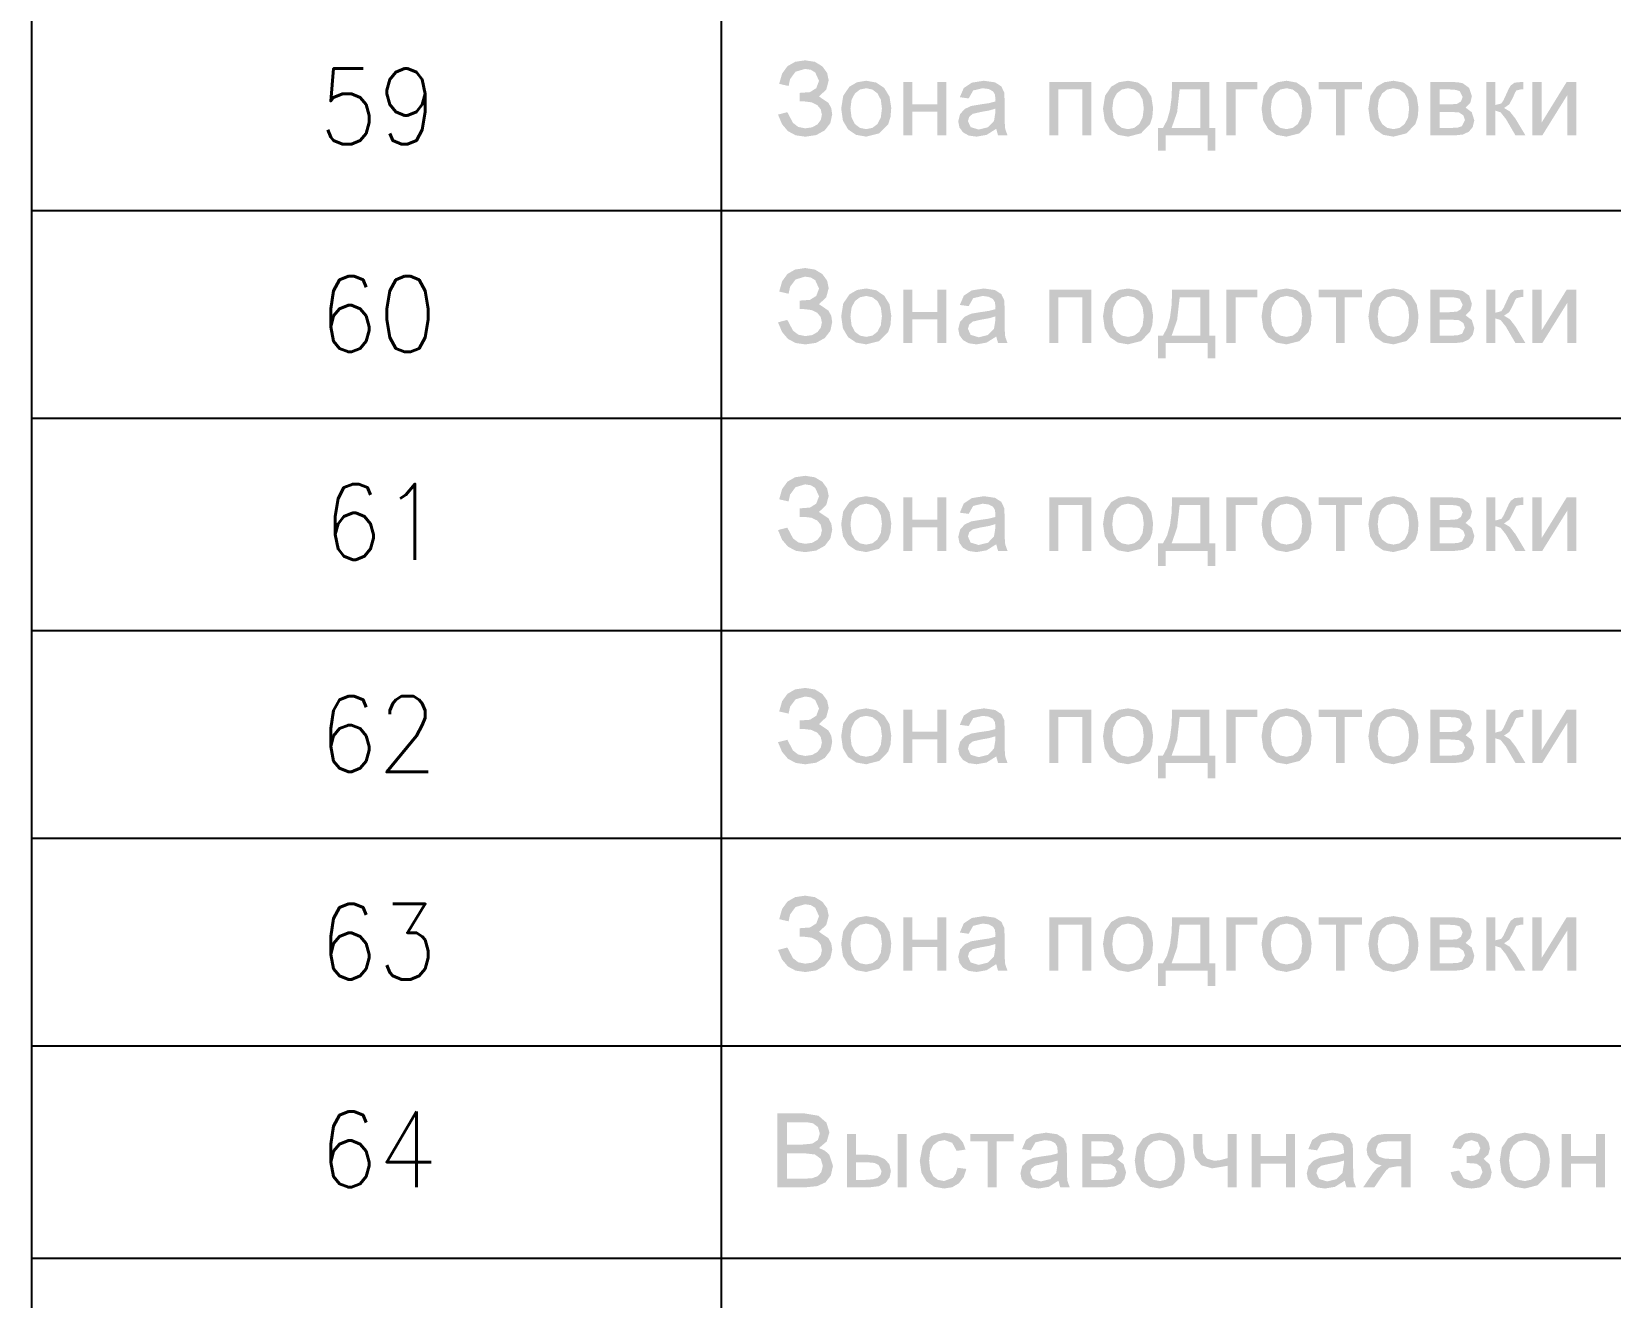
# Model space of a CAD drawing. Header units: millimetres. Extents: x 0 to 420, y 0 to 297.
# Drawn here: x 28.91 to 44.04, y 113.46 to 125.58 of the extents above; entities that cross this region are included whole.
import ezdxf

# ---------------------------------------------------------------- set-up
doc = ezdxf.new("R2010")
doc.units = ezdxf.units.MM
doc.layers.get('0').update_dxf_attribs({"linetype": 'CONTINUOUS'})
doc.styles.get("Standard").update_dxf_attribs({"font": 'STANDARD'})

msp = doc.modelspace()

# ---------------------------------------------------------------- hatches: boundary and pattern name
at = {"true_color": 0x0000fb}
for points in [[(36.063151, 124.786539), (36.152448, 124.80969), (36.207018, 124.706613), (36.258212, 124.667684), (36.323876, 124.654799), (36.390159, 124.664307), (36.440733, 124.692833), (36.472979, 124.735001), (36.483728, 124.785437), (36.47229, 124.837527), (36.438528, 124.878041), (36.384854, 124.904086), (36.315056, 124.912768), (36.270408, 124.912768), (36.270408, 124.994348), (36.369075, 125.001513), (36.429709, 125.039547), (36.456167, 125.109552), (36.419787, 125.190029), (36.377481, 125.215592), (36.322773, 125.224204), (36.231272, 125.197195), (36.178906, 125.126639), (36.164574, 125.060493), (36.074726, 125.080888), (36.102726, 125.179366), (36.153619, 125.249836), (36.227353, 125.292193), (36.323876, 125.306335), (36.416549, 125.291866), (36.488138, 125.248458), (36.533544, 125.185964), (36.548772, 125.113961), (36.525345, 125.025905), (36.455616, 124.960172), (36.546015, 124.898987), (36.573301, 124.848482), (36.582396, 124.789296), (36.564619, 124.705028), (36.511289, 124.636058), (36.42902, 124.590169), (36.324427, 124.574873), (36.232753, 124.588102), (36.158649, 124.627789), (36.102115, 124.693935)], [(37.262359, 125.099078), (37.349451, 125.099078), (37.349451, 124.886309), (37.58978, 124.886309), (37.58978, 125.099078), (37.676872, 125.099078), (37.676872, 124.587), (37.58978, 124.587), (37.58978, 124.8141), (37.349451, 124.8141), (37.349451, 124.587), (37.262359, 124.587)], [(38.661616, 125.099078), (39.065657, 125.099078), (39.065657, 124.587), (38.979116, 124.587), (38.979116, 125.027421), (38.748708, 125.027421), (38.748708, 124.587), (38.661616, 124.587)], [(40.358695, 125.099078), (40.653596, 125.099078), (40.653596, 125.027421), (40.445787, 125.027421), (40.445787, 124.587), (40.358695, 124.587)], [(41.241101, 125.099078), (41.657268, 125.099078), (41.657268, 125.027421), (41.492455, 125.027421), (41.492455, 124.587), (41.406465, 124.587), (41.406465, 125.027421), (41.241101, 125.027421)], [(42.847181, 125.099078), (42.934273, 125.099078), (42.934273, 124.878041), (42.992151, 124.893475), (43.012546, 124.92455), (43.041209, 124.986631), (43.063947, 125.036722), (43.08255, 125.066557), (43.11893, 125.092464), (43.186179, 125.099078), (43.203266, 125.099078), (43.203266, 125.027421), (43.179013, 125.027972), (43.135467, 125.017499), (43.122306, 124.996415), (43.104599, 124.95466), (43.068218, 124.885207), (43.017507, 124.849929), (43.073042, 124.816443), (43.12775, 124.74575), (43.222559, 124.587), (43.127199, 124.587), (43.034594, 124.74575), (42.984434, 124.808588), (42.934273, 124.824022), (42.934273, 124.587), (42.847181, 124.587)], [(43.289922, 125.099078), (43.377014, 125.099078), (43.377014, 124.708818), (43.617344, 125.099078), (43.71105, 125.099078), (43.71105, 124.587), (43.62451, 124.587), (43.62451, 124.975055), (43.383629, 124.587), (43.289922, 124.587)], [(36.063151, 122.796873), (36.152448, 122.820024), (36.207018, 122.716947), (36.258212, 122.678017), (36.323876, 122.665132), (36.390159, 122.674641), (36.440733, 122.703166), (36.472979, 122.745334), (36.483728, 122.79577), (36.47229, 122.84786), (36.438528, 122.888375), (36.384854, 122.914419), (36.315056, 122.923101), (36.270408, 122.923101), (36.270408, 123.004681), (36.369075, 123.011847), (36.429709, 123.049881), (36.456167, 123.119885), (36.419787, 123.200362), (36.377481, 123.225925), (36.322773, 123.234538), (36.231272, 123.207528), (36.178906, 123.136973), (36.164574, 123.070827), (36.074726, 123.091222), (36.102726, 123.1897), (36.153619, 123.260169), (36.227353, 123.302527), (36.323876, 123.316669), (36.416549, 123.302199), (36.488138, 123.258791), (36.533544, 123.196297), (36.548772, 123.124295), (36.525345, 123.036238), (36.455616, 122.970506), (36.546015, 122.909321), (36.573301, 122.858816), (36.582396, 122.799629), (36.564619, 122.715362), (36.511289, 122.646391), (36.42902, 122.600502), (36.324427, 122.585206), (36.232753, 122.598435), (36.158649, 122.638123), (36.102115, 122.704269)], [(37.262359, 123.109412), (37.349451, 123.109412), (37.349451, 122.896643), (37.58978, 122.896643), (37.58978, 123.109412), (37.676872, 123.109412), (37.676872, 122.597333), (37.58978, 122.597333), (37.58978, 122.824434), (37.349451, 122.824434), (37.349451, 122.597333), (37.262359, 122.597333)], [(38.661616, 123.109412), (39.065657, 123.109412), (39.065657, 122.597333), (38.979116, 122.597333), (38.979116, 123.037754), (38.748708, 123.037754), (38.748708, 122.597333), (38.661616, 122.597333)], [(40.358695, 123.109412), (40.653596, 123.109412), (40.653596, 123.037754), (40.445787, 123.037754), (40.445787, 122.597333), (40.358695, 122.597333)], [(41.241101, 123.109412), (41.657268, 123.109412), (41.657268, 123.037754), (41.492455, 123.037754), (41.492455, 122.597333), (41.406465, 122.597333), (41.406465, 123.037754), (41.241101, 123.037754)], [(42.847181, 123.109412), (42.934273, 123.109412), (42.934273, 122.888375), (42.992151, 122.903809), (43.012546, 122.934883), (43.041209, 122.996964), (43.063947, 123.047056), (43.08255, 123.07689), (43.11893, 123.102797), (43.186179, 123.109412), (43.203266, 123.109412), (43.203266, 123.037754), (43.179013, 123.038305), (43.135467, 123.027832), (43.122306, 123.006748), (43.104599, 122.964993), (43.068218, 122.89554), (43.017507, 122.860263), (43.073042, 122.826776), (43.12775, 122.756083), (43.222559, 122.597333), (43.127199, 122.597333), (43.034594, 122.756083), (42.984434, 122.818921), (42.934273, 122.834355), (42.934273, 122.597333), (42.847181, 122.597333)], [(43.289922, 123.109412), (43.377014, 123.109412), (43.377014, 122.719151), (43.617344, 123.109412), (43.71105, 123.109412), (43.71105, 122.597333), (43.62451, 122.597333), (43.62451, 122.985388), (43.383629, 122.597333), (43.289922, 122.597333)], [(36.063151, 120.807206), (36.152448, 120.830357), (36.207018, 120.72728), (36.258212, 120.68835), (36.323876, 120.675466), (36.390159, 120.684974), (36.440733, 120.7135), (36.472979, 120.755667), (36.483728, 120.806104), (36.47229, 120.858194), (36.438528, 120.898708), (36.384854, 120.924753), (36.315056, 120.933434), (36.270408, 120.933434), (36.270408, 121.015014), (36.369075, 121.02218), (36.429709, 121.060214), (36.456167, 121.130218), (36.419787, 121.210696), (36.377481, 121.236258), (36.322773, 121.244871), (36.231272, 121.217861), (36.178906, 121.147306), (36.164574, 121.08116), (36.074726, 121.101555), (36.102726, 121.200033), (36.153619, 121.270503), (36.227353, 121.31286), (36.323876, 121.327002), (36.416549, 121.312533), (36.488138, 121.269125), (36.533544, 121.20663), (36.548772, 121.134628), (36.525345, 121.046571), (36.455616, 120.980839), (36.546015, 120.919654), (36.573301, 120.869149), (36.582396, 120.809962), (36.564619, 120.725695), (36.511289, 120.656724), (36.42902, 120.610836), (36.324427, 120.595539), (36.232753, 120.608769), (36.158649, 120.648456), (36.102115, 120.714602)], [(37.262359, 121.119745), (37.349451, 121.119745), (37.349451, 120.906976), (37.58978, 120.906976), (37.58978, 121.119745), (37.676872, 121.119745), (37.676872, 120.607666), (37.58978, 120.607666), (37.58978, 120.834767), (37.349451, 120.834767), (37.349451, 120.607666), (37.262359, 120.607666)], [(38.661616, 121.119745), (39.065657, 121.119745), (39.065657, 120.607666), (38.979116, 120.607666), (38.979116, 121.048087), (38.748708, 121.048087), (38.748708, 120.607666), (38.661616, 120.607666)], [(40.358695, 121.119745), (40.653596, 121.119745), (40.653596, 121.048087), (40.445787, 121.048087), (40.445787, 120.607666), (40.358695, 120.607666)], [(41.241101, 121.119745), (41.657268, 121.119745), (41.657268, 121.048087), (41.492455, 121.048087), (41.492455, 120.607666), (41.406465, 120.607666), (41.406465, 121.048087), (41.241101, 121.048087)], [(42.847181, 121.119745), (42.934273, 121.119745), (42.934273, 120.898708), (42.992151, 120.914142), (43.012546, 120.945217), (43.041209, 121.007297), (43.063947, 121.057389), (43.08255, 121.087223), (43.11893, 121.113131), (43.186179, 121.119745), (43.203266, 121.119745), (43.203266, 121.048087), (43.179013, 121.048638), (43.135467, 121.038165), (43.122306, 121.017081), (43.104599, 120.975327), (43.068218, 120.905874), (43.017507, 120.870596), (43.073042, 120.83711), (43.12775, 120.766416), (43.222559, 120.607666), (43.127199, 120.607666), (43.034594, 120.766416), (42.984434, 120.829255), (42.934273, 120.844689), (42.934273, 120.607666), (42.847181, 120.607666)], [(43.289922, 121.119745), (43.377014, 121.119745), (43.377014, 120.729485), (43.617344, 121.119745), (43.71105, 121.119745), (43.71105, 120.607666), (43.62451, 120.607666), (43.62451, 120.995722), (43.383629, 120.607666), (43.289922, 120.607666)], [(36.063151, 118.775206), (36.152448, 118.798357), (36.207018, 118.69528), (36.258212, 118.65635), (36.323876, 118.643466), (36.390159, 118.652974), (36.440733, 118.6815), (36.472979, 118.723667), (36.483728, 118.774104), (36.47229, 118.826194), (36.438528, 118.866708), (36.384854, 118.892753), (36.315056, 118.901434), (36.270408, 118.901434), (36.270408, 118.983014), (36.369075, 118.99018), (36.429709, 119.028214), (36.456167, 119.098218), (36.419787, 119.178696), (36.377481, 119.204258), (36.322773, 119.212871), (36.231272, 119.185862), (36.178906, 119.115306), (36.164574, 119.04916), (36.074726, 119.069555), (36.102726, 119.168033), (36.153619, 119.238503), (36.227353, 119.28086), (36.323876, 119.295002), (36.416549, 119.280533), (36.488138, 119.237125), (36.533544, 119.17463), (36.548772, 119.102628), (36.525345, 119.014571), (36.455616, 118.948839), (36.546015, 118.887654), (36.573301, 118.837149), (36.582396, 118.777962), (36.564619, 118.693695), (36.511289, 118.624724), (36.42902, 118.578836), (36.324427, 118.563539), (36.232753, 118.576769), (36.158649, 118.616456), (36.102115, 118.682602)], [(37.262359, 119.087745), (37.349451, 119.087745), (37.349451, 118.874976), (37.58978, 118.874976), (37.58978, 119.087745), (37.676872, 119.087745), (37.676872, 118.575666), (37.58978, 118.575666), (37.58978, 118.802767), (37.349451, 118.802767), (37.349451, 118.575666), (37.262359, 118.575666)], [(38.661616, 119.087745), (39.065657, 119.087745), (39.065657, 118.575666), (38.979116, 118.575666), (38.979116, 119.016087), (38.748708, 119.016087), (38.748708, 118.575666), (38.661616, 118.575666)], [(40.358695, 119.087745), (40.653596, 119.087745), (40.653596, 119.016087), (40.445787, 119.016087), (40.445787, 118.575666), (40.358695, 118.575666)], [(41.241101, 119.087745), (41.657268, 119.087745), (41.657268, 119.016087), (41.492455, 119.016087), (41.492455, 118.575666), (41.406465, 118.575666), (41.406465, 119.016087), (41.241101, 119.016087)], [(42.847181, 119.087745), (42.934273, 119.087745), (42.934273, 118.866708), (42.992151, 118.882142), (43.012546, 118.913217), (43.041209, 118.975297), (43.063947, 119.025389), (43.08255, 119.055223), (43.11893, 119.081131), (43.186179, 119.087745), (43.203266, 119.087745), (43.203266, 119.016087), (43.179013, 119.016638), (43.135467, 119.006165), (43.122306, 118.985081), (43.104599, 118.943327), (43.068218, 118.873874), (43.017507, 118.838596), (43.073042, 118.80511), (43.12775, 118.734416), (43.222559, 118.575666), (43.127199, 118.575666), (43.034594, 118.734416), (42.984434, 118.797255), (42.934273, 118.812689), (42.934273, 118.575666), (42.847181, 118.575666)], [(43.289922, 119.087745), (43.377014, 119.087745), (43.377014, 118.697485), (43.617344, 119.087745), (43.71105, 119.087745), (43.71105, 118.575666), (43.62451, 118.575666), (43.62451, 118.963722), (43.383629, 118.575666), (43.289922, 118.575666)], [(36.063151, 116.785539), (36.152448, 116.808691), (36.207018, 116.705613), (36.258212, 116.666684), (36.323876, 116.653799), (36.390159, 116.663307), (36.440733, 116.691833), (36.472979, 116.734001), (36.483728, 116.784437), (36.47229, 116.836527), (36.438528, 116.877041), (36.384854, 116.903086), (36.315056, 116.911768), (36.270408, 116.911768), (36.270408, 116.993348), (36.369075, 117.000513), (36.429709, 117.038547), (36.456167, 117.108552), (36.419787, 117.189029), (36.377481, 117.214592), (36.322773, 117.223204), (36.231272, 117.196195), (36.178906, 117.125639), (36.164574, 117.059493), (36.074726, 117.079888), (36.102726, 117.178366), (36.153619, 117.248836), (36.227353, 117.291193), (36.323876, 117.305335), (36.416549, 117.290866), (36.488138, 117.247458), (36.533544, 117.184964), (36.548772, 117.112961), (36.525345, 117.024905), (36.455616, 116.959172), (36.546015, 116.897987), (36.573301, 116.847482), (36.582396, 116.788296), (36.564619, 116.704029), (36.511289, 116.635058), (36.42902, 116.589169), (36.324427, 116.573873), (36.232753, 116.587102), (36.158649, 116.626789), (36.102115, 116.692935)], [(37.262359, 117.098079), (37.349451, 117.098079), (37.349451, 116.885309), (37.58978, 116.885309), (37.58978, 117.098079), (37.676872, 117.098079), (37.676872, 116.586), (37.58978, 116.586), (37.58978, 116.8131), (37.349451, 116.8131), (37.349451, 116.586), (37.262359, 116.586)], [(38.661616, 117.098079), (39.065657, 117.098079), (39.065657, 116.586), (38.979116, 116.586), (38.979116, 117.026421), (38.748708, 117.026421), (38.748708, 116.586), (38.661616, 116.586)], [(40.358695, 117.098079), (40.653596, 117.098079), (40.653596, 117.026421), (40.445787, 117.026421), (40.445787, 116.586), (40.358695, 116.586)], [(41.241101, 117.098079), (41.657268, 117.098079), (41.657268, 117.026421), (41.492455, 117.026421), (41.492455, 116.586), (41.406465, 116.586), (41.406465, 117.026421), (41.241101, 117.026421)], [(42.847181, 117.098079), (42.934273, 117.098079), (42.934273, 116.877041), (42.992151, 116.892475), (43.012546, 116.92355), (43.041209, 116.985631), (43.063947, 117.035722), (43.08255, 117.065557), (43.11893, 117.091464), (43.186179, 117.098079), (43.203266, 117.098079), (43.203266, 117.026421), (43.179013, 117.026972), (43.135467, 117.016499), (43.122306, 116.995415), (43.104599, 116.95366), (43.068218, 116.884207), (43.017507, 116.848929), (43.073042, 116.815443), (43.12775, 116.74475), (43.222559, 116.586), (43.127199, 116.586), (43.034594, 116.74475), (42.984434, 116.807588), (42.934273, 116.823022), (42.934273, 116.586), (42.847181, 116.586)], [(43.289922, 117.098079), (43.377014, 117.098079), (43.377014, 116.707818), (43.617344, 117.098079), (43.71105, 117.098079), (43.71105, 116.586), (43.62451, 116.586), (43.62451, 116.974055), (43.383629, 116.586), (43.289922, 116.586)], [(37.782221, 114.699079), (37.867108, 114.688055), (37.842235, 114.609162), (37.79545, 114.5497), (37.731303, 114.512493), (37.654339, 114.500091), (37.559186, 114.517109), (37.485116, 114.568441), (37.437023, 114.652019), (37.421175, 114.765776), (37.448736, 114.910746), (37.483394, 114.964972), (37.532521, 115.003901), (37.654891, 115.035321), (37.730407, 115.024641), (37.791041, 114.992877), (37.834518, 114.941959), (37.859391, 114.873263), (37.774504, 114.860585), (37.732061, 114.937756), (37.658198, 114.964214), (37.598529, 114.952294), (37.551262, 114.916809), (37.520532, 114.856107), (37.510472, 114.768533), (37.520118, 114.678822), (37.549608, 114.618051), (37.595221, 114.583324), (37.653237, 114.571749), (37.738675, 114.602617), (37.766443, 114.642373)], [(37.905563, 115.023745), (38.32173, 115.023745), (38.32173, 114.952087), (38.156917, 114.952087), (38.156917, 114.511666), (38.070928, 114.511666), (38.070928, 114.952087), (37.905563, 114.952087)], [(40.041543, 115.023745), (40.128635, 115.023745), (40.128635, 114.926731), (40.1358, 114.835781), (40.171629, 114.786723), (40.243287, 114.765776), (40.299511, 114.772115), (40.370618, 114.791684), (40.370618, 115.023745), (40.45771, 115.023745), (40.45771, 114.511666), (40.370618, 114.511666), (40.370618, 114.718372), (40.221239, 114.693016), (40.118161, 114.722782), (40.057528, 114.794991), (40.041543, 114.8898)], [(40.600048, 115.023745), (40.68714, 115.023745), (40.68714, 114.810976), (40.92747, 114.810976), (40.92747, 115.023745), (41.014562, 115.023745), (41.014562, 114.511666), (40.92747, 114.511666), (40.92747, 114.738767), (40.68714, 114.738767), (40.68714, 114.511666), (40.600048, 114.511666)], [(42.659489, 114.743177), (42.659489, 114.810976), (42.734454, 114.815386), (42.771937, 114.838537), (42.790127, 114.887044), (42.766425, 114.943268), (42.706342, 114.964214), (42.643848, 114.942441), (42.603265, 114.877673), (42.521134, 114.891454), (42.547058, 114.954395), (42.586728, 114.999354), (42.640041, 115.026329), (42.706893, 115.035321), (42.779998, 115.024159), (42.835327, 114.990672), (42.870329, 114.941545), (42.88218, 114.883737), (42.866952, 114.827237), (42.821546, 114.783967), (42.879424, 114.73105), (42.898716, 114.654982), (42.886038, 114.592419), (42.848556, 114.543085), (42.788198, 114.510839), (42.707996, 114.500091), (42.629637, 114.509814), (42.569779, 114.53902), (42.528317, 114.58776), (42.505149, 114.656085), (42.586728, 114.673172), (42.631377, 114.597105), (42.709649, 114.570095), (42.78241, 114.5949), (42.811624, 114.658289), (42.793434, 114.710104), (42.754298, 114.738216), (42.679333, 114.743728)], [(43.570189, 115.023745), (43.657281, 115.023745), (43.657281, 114.810976), (43.897611, 114.810976), (43.897611, 115.023745), (43.984703, 115.023745), (43.984703, 114.511666), (43.897611, 114.511666), (43.897611, 114.738767), (43.657281, 114.738767), (43.657281, 114.511666), (43.570189, 114.511666)]]:
    msp.add_hatch(color=0, dxfattribs=at).paths.add_polyline_path(points, flags=0)
h = msp.add_hatch(color=0, dxfattribs=at)
h.paths.add_polyline_path([(36.668519, 124.843315), (36.688087, 124.966994), (36.747342, 125.053879), (36.820585, 125.096322), (36.908297, 125.110654), (37.004278, 125.093291), (37.080828, 125.041201), (37.131195, 124.958863), (37.148076, 124.85048), (37.140634, 124.761735), (37.11831, 124.694486), (37.032321, 124.606843), (36.908297, 124.575424), (36.811146, 124.592512), (36.734664, 124.644326), (36.685055, 124.728317)], flags=0)
h.paths.add_polyline_path([(36.757264, 124.843315), (36.768013, 124.756843), (36.800259, 124.695589), (36.848697, 124.65914), (36.908297, 124.647082), (36.967415, 124.659209), (37.015784, 124.69614), (37.04803, 124.758083), (37.058779, 124.846071), (37.04803, 124.929166), (37.015784, 124.989938), (36.967415, 125.026663), (36.908297, 125.038996), (36.848697, 125.026663), (36.800259, 124.989938), (36.768013, 124.928822)], flags=0)
h = msp.add_hatch(color=0, dxfattribs=at)
h.paths.add_polyline_path([(38.153675, 124.650389), (38.06052, 124.59196), (37.964608, 124.575424), (37.889919, 124.585759), (37.835073, 124.616765), (37.801104, 124.663618), (37.789873, 124.722047), (37.806961, 124.790398), (37.851609, 124.840559), (37.914448, 124.869222), (37.991618, 124.882451), (38.082431, 124.89568), (38.145958, 124.912217), (38.146509, 124.934816), (38.140377, 124.979947), (38.122256, 125.009782), (38.080501, 125.031624), (38.023037, 125.038996), (37.932638, 125.017499), (37.889643, 124.941431), (37.804756, 124.953006), (37.84279, 125.041201), (37.919409, 125.092464), (38.035715, 125.110654), (38.1421, 125.09522), (38.202733, 125.056084), (38.229743, 124.997655), (38.234153, 124.917177), (38.234153, 124.801422), (38.235462, 124.702686), (38.239665, 124.648184), (38.261713, 124.587), (38.170763, 124.587)], flags=0)
h.paths.add_polyline_path([(38.145958, 124.843866), (38.086909, 124.825951), (38.004296, 124.811344), (37.928779, 124.793705), (37.894604, 124.765593), (37.882477, 124.724252), (37.908384, 124.666375), (37.985554, 124.643223), (38.074851, 124.665272), (38.132178, 124.725355), (38.145958, 124.812447)], flags=0)
h = msp.add_hatch(color=0, dxfattribs=at)
h.paths.add_polyline_path([(39.176279, 124.843315), (39.195847, 124.966994), (39.255103, 125.053879), (39.328345, 125.096322), (39.416058, 125.110654), (39.512038, 125.093291), (39.588588, 125.041201), (39.638955, 124.958863), (39.655836, 124.85048), (39.648395, 124.761735), (39.626071, 124.694486), (39.540081, 124.606843), (39.416058, 124.575424), (39.318906, 124.592512), (39.242425, 124.644326), (39.192815, 124.728317)], flags=0)
h.paths.add_polyline_path([(39.265025, 124.843315), (39.275773, 124.756843), (39.308019, 124.695589), (39.356457, 124.65914), (39.416058, 124.647082), (39.475175, 124.659209), (39.523544, 124.69614), (39.555791, 124.758083), (39.566539, 124.846071), (39.555791, 124.929166), (39.523544, 124.989938), (39.475175, 125.026663), (39.416058, 125.038996), (39.356457, 125.026663), (39.308019, 124.989938), (39.275773, 124.928822)], flags=0)
h = msp.add_hatch(color=0, dxfattribs=at)
h.paths.add_polyline_path([(39.837918, 125.099078), (40.195106, 125.099078), (40.195106, 124.658657), (40.250779, 124.658657), (40.250779, 124.44203), (40.179121, 124.44203), (40.179121, 124.587), (39.776182, 124.587), (39.776182, 124.44203), (39.704524, 124.44203), (39.704524, 124.658657), (39.750275, 124.658657), (39.789859, 124.732667), (39.817661, 124.830706), (39.833681, 124.952826)], flags=0)
h.paths.add_polyline_path([(39.910679, 125.027421), (39.886356, 124.810379), (39.833509, 124.658657), (40.108565, 124.658657), (40.108565, 125.027421)], flags=0)
h = msp.add_hatch(color=0, dxfattribs=at)
h.paths.add_polyline_path([(40.694665, 124.843315), (40.714233, 124.966994), (40.773489, 125.053879), (40.846732, 125.096322), (40.934444, 125.110654), (41.030424, 125.093291), (41.106974, 125.041201), (41.157341, 124.958863), (41.174222, 124.85048), (41.166781, 124.761735), (41.144457, 124.694486), (41.058467, 124.606843), (40.934444, 124.575424), (40.837292, 124.592512), (40.760811, 124.644326), (40.711202, 124.728317)], flags=0)
h.paths.add_polyline_path([(40.783411, 124.843315), (40.794159, 124.756843), (40.826406, 124.695589), (40.874844, 124.65914), (40.934444, 124.647082), (40.993562, 124.659209), (41.041931, 124.69614), (41.074177, 124.758083), (41.084926, 124.846071), (41.074177, 124.929166), (41.041931, 124.989938), (40.993562, 125.026663), (40.934444, 125.038996), (40.874844, 125.026663), (40.826406, 124.989938), (40.794159, 124.928822)], flags=0)
h = msp.add_hatch(color=0, dxfattribs=at)
h.paths.add_polyline_path([(41.718364, 124.843315), (41.737932, 124.966994), (41.797188, 125.053879), (41.870431, 125.096322), (41.958143, 125.110654), (42.054123, 125.093291), (42.130673, 125.041201), (42.181041, 124.958863), (42.197922, 124.85048), (42.19048, 124.761735), (42.168156, 124.694486), (42.082166, 124.606843), (41.958143, 124.575424), (41.860991, 124.592512), (41.78451, 124.644326), (41.734901, 124.728317)], flags=0)
h.paths.add_polyline_path([(41.80711, 124.843315), (41.817859, 124.756843), (41.850105, 124.695589), (41.898543, 124.65914), (41.958143, 124.647082), (42.017261, 124.659209), (42.06563, 124.69614), (42.097876, 124.758083), (42.108625, 124.846071), (42.097876, 124.929166), (42.06563, 124.989938), (42.017261, 125.026663), (41.958143, 125.038996), (41.898543, 125.026663), (41.850105, 124.989938), (41.817859, 124.928822)], flags=0)
h = msp.add_hatch(color=0, dxfattribs=at)
h.paths.add_polyline_path([(42.312204, 125.099078), (42.512296, 125.099078), (42.576443, 125.095909), (42.621987, 125.086952), (42.683723, 125.041752), (42.709631, 124.96348), (42.694197, 124.898987), (42.648997, 124.853788), (42.708528, 124.808588), (42.732782, 124.730315), (42.717141, 124.666788), (42.680416, 124.622277), (42.622539, 124.59575), (42.543164, 124.587), (42.312204, 124.587)], flags=0)
h.paths.add_polyline_path([(42.399296, 124.883553), (42.491901, 124.883553), (42.567417, 124.889065), (42.6049, 124.912768), (42.621436, 124.955211), (42.592773, 125.011435), (42.553843, 125.023355), (42.494657, 125.027421), (42.399296, 125.027421)], flags=0)
h.paths.add_polyline_path([(42.399296, 124.658657), (42.513398, 124.658657), (42.575479, 124.662861), (42.614822, 124.675745), (42.643485, 124.734725), (42.6275, 124.779925), (42.586158, 124.806934), (42.504027, 124.812447), (42.399296, 124.812447)], flags=0)
h = msp.add_hatch(color=0, dxfattribs=at)
h.paths.add_polyline_path([(36.668519, 122.853648), (36.688087, 122.977327), (36.747342, 123.064212), (36.820585, 123.106656), (36.908297, 123.120987), (37.004278, 123.103624), (37.080828, 123.051534), (37.131195, 122.969196), (37.148076, 122.860814), (37.140634, 122.772068), (37.11831, 122.70482), (37.032321, 122.617177), (36.908297, 122.585757), (36.811146, 122.602845), (36.734664, 122.654659), (36.685055, 122.738651)], flags=0)
h.paths.add_polyline_path([(36.757264, 122.853648), (36.768013, 122.767176), (36.800259, 122.705922), (36.848697, 122.669473), (36.908297, 122.657415), (36.967415, 122.669542), (37.015784, 122.706473), (37.04803, 122.768416), (37.058779, 122.856404), (37.04803, 122.9395), (37.015784, 123.000271), (36.967415, 123.036996), (36.908297, 123.049329), (36.848697, 123.036996), (36.800259, 123.000271), (36.768013, 122.939155)], flags=0)
h = msp.add_hatch(color=0, dxfattribs=at)
h.paths.add_polyline_path([(38.153675, 122.660723), (38.06052, 122.602294), (37.964608, 122.585757), (37.889919, 122.596093), (37.835073, 122.627098), (37.801104, 122.673952), (37.789873, 122.732381), (37.806961, 122.800731), (37.851609, 122.850892), (37.914448, 122.879555), (37.991618, 122.892784), (38.082431, 122.906013), (38.145958, 122.92255), (38.146509, 122.94515), (38.140377, 122.99028), (38.122256, 123.020115), (38.080501, 123.041957), (38.023037, 123.049329), (37.932638, 123.027832), (37.889643, 122.951764), (37.804756, 122.96334), (37.84279, 123.051534), (37.919409, 123.102797), (38.035715, 123.120987), (38.1421, 123.105553), (38.202733, 123.066417), (38.229743, 123.007988), (38.234153, 122.927511), (38.234153, 122.811756), (38.235462, 122.713019), (38.239665, 122.658518), (38.261713, 122.597333), (38.170763, 122.597333)], flags=0)
h.paths.add_polyline_path([(38.145958, 122.854199), (38.086909, 122.836285), (38.004296, 122.821677), (37.928779, 122.804039), (37.894604, 122.775927), (37.882477, 122.734585), (37.908384, 122.676708), (37.985554, 122.653557), (38.074851, 122.675605), (38.132178, 122.735688), (38.145958, 122.82278)], flags=0)
h = msp.add_hatch(color=0, dxfattribs=at)
h.paths.add_polyline_path([(39.176279, 122.853648), (39.195847, 122.977327), (39.255103, 123.064212), (39.328345, 123.106656), (39.416058, 123.120987), (39.512038, 123.103624), (39.588588, 123.051534), (39.638955, 122.969196), (39.655836, 122.860814), (39.648395, 122.772068), (39.626071, 122.70482), (39.540081, 122.617177), (39.416058, 122.585757), (39.318906, 122.602845), (39.242425, 122.654659), (39.192815, 122.738651)], flags=0)
h.paths.add_polyline_path([(39.265025, 122.853648), (39.275773, 122.767176), (39.308019, 122.705922), (39.356457, 122.669473), (39.416058, 122.657415), (39.475175, 122.669542), (39.523544, 122.706473), (39.555791, 122.768416), (39.566539, 122.856404), (39.555791, 122.9395), (39.523544, 123.000271), (39.475175, 123.036996), (39.416058, 123.049329), (39.356457, 123.036996), (39.308019, 123.000271), (39.275773, 122.939155)], flags=0)
h = msp.add_hatch(color=0, dxfattribs=at)
h.paths.add_polyline_path([(39.837918, 123.109412), (40.195106, 123.109412), (40.195106, 122.668991), (40.250779, 122.668991), (40.250779, 122.452363), (40.179121, 122.452363), (40.179121, 122.597333), (39.776182, 122.597333), (39.776182, 122.452363), (39.704524, 122.452363), (39.704524, 122.668991), (39.750275, 122.668991), (39.789859, 122.743), (39.817661, 122.841039), (39.833681, 122.963159)], flags=0)
h.paths.add_polyline_path([(39.910679, 123.037754), (39.886356, 122.820713), (39.833509, 122.668991), (40.108565, 122.668991), (40.108565, 123.037754)], flags=0)
h = msp.add_hatch(color=0, dxfattribs=at)
h.paths.add_polyline_path([(40.694665, 122.853648), (40.714233, 122.977327), (40.773489, 123.064212), (40.846732, 123.106656), (40.934444, 123.120987), (41.030424, 123.103624), (41.106974, 123.051534), (41.157341, 122.969196), (41.174222, 122.860814), (41.166781, 122.772068), (41.144457, 122.70482), (41.058467, 122.617177), (40.934444, 122.585757), (40.837292, 122.602845), (40.760811, 122.654659), (40.711202, 122.738651)], flags=0)
h.paths.add_polyline_path([(40.783411, 122.853648), (40.794159, 122.767176), (40.826406, 122.705922), (40.874844, 122.669473), (40.934444, 122.657415), (40.993562, 122.669542), (41.041931, 122.706473), (41.074177, 122.768416), (41.084926, 122.856404), (41.074177, 122.9395), (41.041931, 123.000271), (40.993562, 123.036996), (40.934444, 123.049329), (40.874844, 123.036996), (40.826406, 123.000271), (40.794159, 122.939155)], flags=0)
h = msp.add_hatch(color=0, dxfattribs=at)
h.paths.add_polyline_path([(41.718364, 122.853648), (41.737932, 122.977327), (41.797188, 123.064212), (41.870431, 123.106656), (41.958143, 123.120987), (42.054123, 123.103624), (42.130673, 123.051534), (42.181041, 122.969196), (42.197922, 122.860814), (42.19048, 122.772068), (42.168156, 122.70482), (42.082166, 122.617177), (41.958143, 122.585757), (41.860991, 122.602845), (41.78451, 122.654659), (41.734901, 122.738651)], flags=0)
h.paths.add_polyline_path([(41.80711, 122.853648), (41.817859, 122.767176), (41.850105, 122.705922), (41.898543, 122.669473), (41.958143, 122.657415), (42.017261, 122.669542), (42.06563, 122.706473), (42.097876, 122.768416), (42.108625, 122.856404), (42.097876, 122.9395), (42.06563, 123.000271), (42.017261, 123.036996), (41.958143, 123.049329), (41.898543, 123.036996), (41.850105, 123.000271), (41.817859, 122.939155)], flags=0)
h = msp.add_hatch(color=0, dxfattribs=at)
h.paths.add_polyline_path([(42.312204, 123.109412), (42.512296, 123.109412), (42.576443, 123.106242), (42.621987, 123.097285), (42.683723, 123.052085), (42.709631, 122.973813), (42.694197, 122.909321), (42.648997, 122.864121), (42.708528, 122.818921), (42.732782, 122.740649), (42.717141, 122.677121), (42.680416, 122.632611), (42.622539, 122.606083), (42.543164, 122.597333), (42.312204, 122.597333)], flags=0)
h.paths.add_polyline_path([(42.399296, 122.893887), (42.491901, 122.893887), (42.567417, 122.899399), (42.6049, 122.923101), (42.621436, 122.965545), (42.592773, 123.021769), (42.553843, 123.033689), (42.494657, 123.037754), (42.399296, 123.037754)], flags=0)
h.paths.add_polyline_path([(42.399296, 122.668991), (42.513398, 122.668991), (42.575479, 122.673194), (42.614822, 122.686079), (42.643485, 122.745059), (42.6275, 122.790258), (42.586158, 122.817268), (42.504027, 122.82278), (42.399296, 122.82278)], flags=0)
h = msp.add_hatch(color=0, dxfattribs=at)
h.paths.add_polyline_path([(36.668519, 120.863981), (36.688087, 120.98766), (36.747342, 121.074546), (36.820585, 121.116989), (36.908297, 121.131321), (37.004278, 121.113957), (37.080828, 121.061868), (37.131195, 120.97953), (37.148076, 120.871147), (37.140634, 120.782401), (37.11831, 120.715153), (37.032321, 120.62751), (36.908297, 120.596091), (36.811146, 120.613178), (36.734664, 120.664993), (36.685055, 120.748984)], flags=0)
h.paths.add_polyline_path([(36.757264, 120.863981), (36.768013, 120.777509), (36.800259, 120.716256), (36.848697, 120.679806), (36.908297, 120.667749), (36.967415, 120.679875), (37.015784, 120.716807), (37.04803, 120.77875), (37.058779, 120.866737), (37.04803, 120.949833), (37.015784, 121.010605), (36.967415, 121.047329), (36.908297, 121.059663), (36.848697, 121.047329), (36.800259, 121.010605), (36.768013, 120.949489)], flags=0)
h = msp.add_hatch(color=0, dxfattribs=at)
h.paths.add_polyline_path([(38.153675, 120.671056), (38.06052, 120.612627), (37.964608, 120.596091), (37.889919, 120.606426), (37.835073, 120.637432), (37.801104, 120.684285), (37.789873, 120.742714), (37.806961, 120.811065), (37.851609, 120.861225), (37.914448, 120.889888), (37.991618, 120.903118), (38.082431, 120.916347), (38.145958, 120.932883), (38.146509, 120.955483), (38.140377, 121.000614), (38.122256, 121.030448), (38.080501, 121.05229), (38.023037, 121.059663), (37.932638, 121.038165), (37.889643, 120.962098), (37.804756, 120.973673), (37.84279, 121.061868), (37.919409, 121.113131), (38.035715, 121.131321), (38.1421, 121.115887), (38.202733, 121.07675), (38.229743, 121.018322), (38.234153, 120.937844), (38.234153, 120.822089), (38.235462, 120.723352), (38.239665, 120.668851), (38.261713, 120.607666), (38.170763, 120.607666)], flags=0)
h.paths.add_polyline_path([(38.145958, 120.864533), (38.086909, 120.846618), (38.004296, 120.832011), (37.928779, 120.814372), (37.894604, 120.78626), (37.882477, 120.744919), (37.908384, 120.687041), (37.985554, 120.66389), (38.074851, 120.685939), (38.132178, 120.746021), (38.145958, 120.833113)], flags=0)
h = msp.add_hatch(color=0, dxfattribs=at)
h.paths.add_polyline_path([(39.176279, 120.863981), (39.195847, 120.98766), (39.255103, 121.074546), (39.328345, 121.116989), (39.416058, 121.131321), (39.512038, 121.113957), (39.588588, 121.061868), (39.638955, 120.97953), (39.655836, 120.871147), (39.648395, 120.782401), (39.626071, 120.715153), (39.540081, 120.62751), (39.416058, 120.596091), (39.318906, 120.613178), (39.242425, 120.664993), (39.192815, 120.748984)], flags=0)
h.paths.add_polyline_path([(39.265025, 120.863981), (39.275773, 120.777509), (39.308019, 120.716256), (39.356457, 120.679806), (39.416058, 120.667749), (39.475175, 120.679875), (39.523544, 120.716807), (39.555791, 120.77875), (39.566539, 120.866737), (39.555791, 120.949833), (39.523544, 121.010605), (39.475175, 121.047329), (39.416058, 121.059663), (39.356457, 121.047329), (39.308019, 121.010605), (39.275773, 120.949489)], flags=0)
h = msp.add_hatch(color=0, dxfattribs=at)
h.paths.add_polyline_path([(39.837918, 121.119745), (40.195106, 121.119745), (40.195106, 120.679324), (40.250779, 120.679324), (40.250779, 120.462697), (40.179121, 120.462697), (40.179121, 120.607666), (39.776182, 120.607666), (39.776182, 120.462697), (39.704524, 120.462697), (39.704524, 120.679324), (39.750275, 120.679324), (39.789859, 120.753333), (39.817661, 120.851372), (39.833681, 120.973492)], flags=0)
h.paths.add_polyline_path([(39.910679, 121.048087), (39.886356, 120.831046), (39.833509, 120.679324), (40.108565, 120.679324), (40.108565, 121.048087)], flags=0)
h = msp.add_hatch(color=0, dxfattribs=at)
h.paths.add_polyline_path([(40.694665, 120.863981), (40.714233, 120.98766), (40.773489, 121.074546), (40.846732, 121.116989), (40.934444, 121.131321), (41.030424, 121.113957), (41.106974, 121.061868), (41.157341, 120.97953), (41.174222, 120.871147), (41.166781, 120.782401), (41.144457, 120.715153), (41.058467, 120.62751), (40.934444, 120.596091), (40.837292, 120.613178), (40.760811, 120.664993), (40.711202, 120.748984)], flags=0)
h.paths.add_polyline_path([(40.783411, 120.863981), (40.794159, 120.777509), (40.826406, 120.716256), (40.874844, 120.679806), (40.934444, 120.667749), (40.993562, 120.679875), (41.041931, 120.716807), (41.074177, 120.77875), (41.084926, 120.866737), (41.074177, 120.949833), (41.041931, 121.010605), (40.993562, 121.047329), (40.934444, 121.059663), (40.874844, 121.047329), (40.826406, 121.010605), (40.794159, 120.949489)], flags=0)
h = msp.add_hatch(color=0, dxfattribs=at)
h.paths.add_polyline_path([(41.718364, 120.863981), (41.737932, 120.98766), (41.797188, 121.074546), (41.870431, 121.116989), (41.958143, 121.131321), (42.054123, 121.113957), (42.130673, 121.061868), (42.181041, 120.97953), (42.197922, 120.871147), (42.19048, 120.782401), (42.168156, 120.715153), (42.082166, 120.62751), (41.958143, 120.596091), (41.860991, 120.613178), (41.78451, 120.664993), (41.734901, 120.748984)], flags=0)
h.paths.add_polyline_path([(41.80711, 120.863981), (41.817859, 120.777509), (41.850105, 120.716256), (41.898543, 120.679806), (41.958143, 120.667749), (42.017261, 120.679875), (42.06563, 120.716807), (42.097876, 120.77875), (42.108625, 120.866737), (42.097876, 120.949833), (42.06563, 121.010605), (42.017261, 121.047329), (41.958143, 121.059663), (41.898543, 121.047329), (41.850105, 121.010605), (41.817859, 120.949489)], flags=0)
h = msp.add_hatch(color=0, dxfattribs=at)
h.paths.add_polyline_path([(42.312204, 121.119745), (42.512296, 121.119745), (42.576443, 121.116576), (42.621987, 121.107618), (42.683723, 121.062419), (42.709631, 120.984146), (42.694197, 120.919654), (42.648997, 120.874454), (42.708528, 120.829255), (42.732782, 120.750982), (42.717141, 120.687455), (42.680416, 120.642944), (42.622539, 120.616417), (42.543164, 120.607666), (42.312204, 120.607666)], flags=0)
h.paths.add_polyline_path([(42.399296, 120.90422), (42.491901, 120.90422), (42.567417, 120.909732), (42.6049, 120.933434), (42.621436, 120.975878), (42.592773, 121.032102), (42.553843, 121.044022), (42.494657, 121.048087), (42.399296, 121.048087)], flags=0)
h.paths.add_polyline_path([(42.399296, 120.679324), (42.513398, 120.679324), (42.575479, 120.683527), (42.614822, 120.696412), (42.643485, 120.755392), (42.6275, 120.800592), (42.586158, 120.827601), (42.504027, 120.833113), (42.399296, 120.833113)], flags=0)
h = msp.add_hatch(color=0, dxfattribs=at)
h.paths.add_polyline_path([(36.668519, 118.831981), (36.688087, 118.95566), (36.747342, 119.042546), (36.820585, 119.084989), (36.908297, 119.099321), (37.004278, 119.081957), (37.080828, 119.029868), (37.131195, 118.94753), (37.148076, 118.839147), (37.140634, 118.750401), (37.11831, 118.683153), (37.032321, 118.59551), (36.908297, 118.564091), (36.811146, 118.581178), (36.734664, 118.632993), (36.685055, 118.716984)], flags=0)
h.paths.add_polyline_path([(36.757264, 118.831981), (36.768013, 118.745509), (36.800259, 118.684256), (36.848697, 118.647806), (36.908297, 118.635749), (36.967415, 118.647875), (37.015784, 118.684807), (37.04803, 118.74675), (37.058779, 118.834737), (37.04803, 118.917833), (37.015784, 118.978605), (36.967415, 119.015329), (36.908297, 119.027663), (36.848697, 119.015329), (36.800259, 118.978605), (36.768013, 118.917489)], flags=0)
h = msp.add_hatch(color=0, dxfattribs=at)
h.paths.add_polyline_path([(38.153675, 118.639056), (38.06052, 118.580627), (37.964608, 118.564091), (37.889919, 118.574426), (37.835073, 118.605432), (37.801104, 118.652285), (37.789873, 118.710714), (37.806961, 118.779065), (37.851609, 118.829225), (37.914448, 118.857888), (37.991618, 118.871118), (38.082431, 118.884347), (38.145958, 118.900883), (38.146509, 118.923483), (38.140377, 118.968614), (38.122256, 118.998448), (38.080501, 119.02029), (38.023037, 119.027663), (37.932638, 119.006165), (37.889643, 118.930098), (37.804756, 118.941673), (37.84279, 119.029868), (37.919409, 119.081131), (38.035715, 119.099321), (38.1421, 119.083887), (38.202733, 119.04475), (38.229743, 118.986322), (38.234153, 118.905844), (38.234153, 118.790089), (38.235462, 118.691352), (38.239665, 118.636851), (38.261713, 118.575666), (38.170763, 118.575666)], flags=0)
h.paths.add_polyline_path([(38.145958, 118.832533), (38.086909, 118.814618), (38.004296, 118.800011), (37.928779, 118.782372), (37.894604, 118.75426), (37.882477, 118.712919), (37.908384, 118.655041), (37.985554, 118.63189), (38.074851, 118.653939), (38.132178, 118.714021), (38.145958, 118.801113)], flags=0)
h = msp.add_hatch(color=0, dxfattribs=at)
h.paths.add_polyline_path([(39.176279, 118.831981), (39.195847, 118.95566), (39.255103, 119.042546), (39.328345, 119.084989), (39.416058, 119.099321), (39.512038, 119.081957), (39.588588, 119.029868), (39.638955, 118.94753), (39.655836, 118.839147), (39.648395, 118.750401), (39.626071, 118.683153), (39.540081, 118.59551), (39.416058, 118.564091), (39.318906, 118.581178), (39.242425, 118.632993), (39.192815, 118.716984)], flags=0)
h.paths.add_polyline_path([(39.265025, 118.831981), (39.275773, 118.745509), (39.308019, 118.684256), (39.356457, 118.647806), (39.416058, 118.635749), (39.475175, 118.647875), (39.523544, 118.684807), (39.555791, 118.74675), (39.566539, 118.834737), (39.555791, 118.917833), (39.523544, 118.978605), (39.475175, 119.015329), (39.416058, 119.027663), (39.356457, 119.015329), (39.308019, 118.978605), (39.275773, 118.917489)], flags=0)
h = msp.add_hatch(color=0, dxfattribs=at)
h.paths.add_polyline_path([(39.837918, 119.087745), (40.195106, 119.087745), (40.195106, 118.647324), (40.250779, 118.647324), (40.250779, 118.430697), (40.179121, 118.430697), (40.179121, 118.575666), (39.776182, 118.575666), (39.776182, 118.430697), (39.704524, 118.430697), (39.704524, 118.647324), (39.750275, 118.647324), (39.789859, 118.721333), (39.817661, 118.819372), (39.833681, 118.941492)], flags=0)
h.paths.add_polyline_path([(39.910679, 119.016087), (39.886356, 118.799046), (39.833509, 118.647324), (40.108565, 118.647324), (40.108565, 119.016087)], flags=0)
h = msp.add_hatch(color=0, dxfattribs=at)
h.paths.add_polyline_path([(40.694665, 118.831981), (40.714233, 118.95566), (40.773489, 119.042546), (40.846732, 119.084989), (40.934444, 119.099321), (41.030424, 119.081957), (41.106974, 119.029868), (41.157341, 118.94753), (41.174222, 118.839147), (41.166781, 118.750401), (41.144457, 118.683153), (41.058467, 118.59551), (40.934444, 118.564091), (40.837292, 118.581178), (40.760811, 118.632993), (40.711202, 118.716984)], flags=0)
h.paths.add_polyline_path([(40.783411, 118.831981), (40.794159, 118.745509), (40.826406, 118.684256), (40.874844, 118.647806), (40.934444, 118.635749), (40.993562, 118.647875), (41.041931, 118.684807), (41.074177, 118.74675), (41.084926, 118.834737), (41.074177, 118.917833), (41.041931, 118.978605), (40.993562, 119.015329), (40.934444, 119.027663), (40.874844, 119.015329), (40.826406, 118.978605), (40.794159, 118.917489)], flags=0)
h = msp.add_hatch(color=0, dxfattribs=at)
h.paths.add_polyline_path([(41.718364, 118.831981), (41.737932, 118.95566), (41.797188, 119.042546), (41.870431, 119.084989), (41.958143, 119.099321), (42.054123, 119.081957), (42.130673, 119.029868), (42.181041, 118.94753), (42.197922, 118.839147), (42.19048, 118.750401), (42.168156, 118.683153), (42.082166, 118.59551), (41.958143, 118.564091), (41.860991, 118.581178), (41.78451, 118.632993), (41.734901, 118.716984)], flags=0)
h.paths.add_polyline_path([(41.80711, 118.831981), (41.817859, 118.745509), (41.850105, 118.684256), (41.898543, 118.647806), (41.958143, 118.635749), (42.017261, 118.647875), (42.06563, 118.684807), (42.097876, 118.74675), (42.108625, 118.834737), (42.097876, 118.917833), (42.06563, 118.978605), (42.017261, 119.015329), (41.958143, 119.027663), (41.898543, 119.015329), (41.850105, 118.978605), (41.817859, 118.917489)], flags=0)
h = msp.add_hatch(color=0, dxfattribs=at)
h.paths.add_polyline_path([(42.312204, 119.087745), (42.512296, 119.087745), (42.576443, 119.084576), (42.621987, 119.075618), (42.683723, 119.030419), (42.709631, 118.952146), (42.694197, 118.887654), (42.648997, 118.842454), (42.708528, 118.797255), (42.732782, 118.718982), (42.717141, 118.655455), (42.680416, 118.610944), (42.622539, 118.584417), (42.543164, 118.575666), (42.312204, 118.575666)], flags=0)
h.paths.add_polyline_path([(42.399296, 118.87222), (42.491901, 118.87222), (42.567417, 118.877732), (42.6049, 118.901434), (42.621436, 118.943878), (42.592773, 119.000102), (42.553843, 119.012022), (42.494657, 119.016087), (42.399296, 119.016087)], flags=0)
h.paths.add_polyline_path([(42.399296, 118.647324), (42.513398, 118.647324), (42.575479, 118.651527), (42.614822, 118.664412), (42.643485, 118.723392), (42.6275, 118.768592), (42.586158, 118.795601), (42.504027, 118.801113), (42.399296, 118.801113)], flags=0)
h = msp.add_hatch(color=0, dxfattribs=at)
h.paths.add_polyline_path([(36.668519, 116.842315), (36.688087, 116.965994), (36.747342, 117.052879), (36.820585, 117.095322), (36.908297, 117.109654), (37.004278, 117.092291), (37.080828, 117.040201), (37.131195, 116.957863), (37.148076, 116.84948), (37.140634, 116.760735), (37.11831, 116.693487), (37.032321, 116.605843), (36.908297, 116.574424), (36.811146, 116.591512), (36.734664, 116.643326), (36.685055, 116.727317)], flags=0)
h.paths.add_polyline_path([(36.757264, 116.842315), (36.768013, 116.755843), (36.800259, 116.694589), (36.848697, 116.65814), (36.908297, 116.646082), (36.967415, 116.658209), (37.015784, 116.69514), (37.04803, 116.757083), (37.058779, 116.845071), (37.04803, 116.928166), (37.015784, 116.988938), (36.967415, 117.025663), (36.908297, 117.037996), (36.848697, 117.025663), (36.800259, 116.988938), (36.768013, 116.927822)], flags=0)
h = msp.add_hatch(color=0, dxfattribs=at)
h.paths.add_polyline_path([(38.153675, 116.649389), (38.06052, 116.59096), (37.964608, 116.574424), (37.889919, 116.584759), (37.835073, 116.615765), (37.801104, 116.662618), (37.789873, 116.721047), (37.806961, 116.789398), (37.851609, 116.839559), (37.914448, 116.868222), (37.991618, 116.881451), (38.082431, 116.89468), (38.145958, 116.911217), (38.146509, 116.933816), (38.140377, 116.978947), (38.122256, 117.008782), (38.080501, 117.030624), (38.023037, 117.037996), (37.932638, 117.016499), (37.889643, 116.940431), (37.804756, 116.952006), (37.84279, 117.040201), (37.919409, 117.091464), (38.035715, 117.109654), (38.1421, 117.09422), (38.202733, 117.055084), (38.229743, 116.996655), (38.234153, 116.916177), (38.234153, 116.800422), (38.235462, 116.701686), (38.239665, 116.647184), (38.261713, 116.586), (38.170763, 116.586)], flags=0)
h.paths.add_polyline_path([(38.145958, 116.842866), (38.086909, 116.824951), (38.004296, 116.810344), (37.928779, 116.792705), (37.894604, 116.764593), (37.882477, 116.723252), (37.908384, 116.665375), (37.985554, 116.642223), (38.074851, 116.664272), (38.132178, 116.724355), (38.145958, 116.811447)], flags=0)
h = msp.add_hatch(color=0, dxfattribs=at)
h.paths.add_polyline_path([(39.176279, 116.842315), (39.195847, 116.965994), (39.255103, 117.052879), (39.328345, 117.095322), (39.416058, 117.109654), (39.512038, 117.092291), (39.588588, 117.040201), (39.638955, 116.957863), (39.655836, 116.84948), (39.648395, 116.760735), (39.626071, 116.693487), (39.540081, 116.605843), (39.416058, 116.574424), (39.318906, 116.591512), (39.242425, 116.643326), (39.192815, 116.727317)], flags=0)
h.paths.add_polyline_path([(39.265025, 116.842315), (39.275773, 116.755843), (39.308019, 116.694589), (39.356457, 116.65814), (39.416058, 116.646082), (39.475175, 116.658209), (39.523544, 116.69514), (39.555791, 116.757083), (39.566539, 116.845071), (39.555791, 116.928166), (39.523544, 116.988938), (39.475175, 117.025663), (39.416058, 117.037996), (39.356457, 117.025663), (39.308019, 116.988938), (39.275773, 116.927822)], flags=0)
h = msp.add_hatch(color=0, dxfattribs=at)
h.paths.add_polyline_path([(39.837918, 117.098079), (40.195106, 117.098079), (40.195106, 116.657658), (40.250779, 116.657658), (40.250779, 116.44103), (40.179121, 116.44103), (40.179121, 116.586), (39.776182, 116.586), (39.776182, 116.44103), (39.704524, 116.44103), (39.704524, 116.657658), (39.750275, 116.657658), (39.789859, 116.731667), (39.817661, 116.829706), (39.833681, 116.951826)], flags=0)
h.paths.add_polyline_path([(39.910679, 117.026421), (39.886356, 116.80938), (39.833509, 116.657658), (40.108565, 116.657658), (40.108565, 117.026421)], flags=0)
h = msp.add_hatch(color=0, dxfattribs=at)
h.paths.add_polyline_path([(40.694665, 116.842315), (40.714233, 116.965994), (40.773489, 117.052879), (40.846732, 117.095322), (40.934444, 117.109654), (41.030424, 117.092291), (41.106974, 117.040201), (41.157341, 116.957863), (41.174222, 116.84948), (41.166781, 116.760735), (41.144457, 116.693487), (41.058467, 116.605843), (40.934444, 116.574424), (40.837292, 116.591512), (40.760811, 116.643326), (40.711202, 116.727317)], flags=0)
h.paths.add_polyline_path([(40.783411, 116.842315), (40.794159, 116.755843), (40.826406, 116.694589), (40.874844, 116.65814), (40.934444, 116.646082), (40.993562, 116.658209), (41.041931, 116.69514), (41.074177, 116.757083), (41.084926, 116.845071), (41.074177, 116.928166), (41.041931, 116.988938), (40.993562, 117.025663), (40.934444, 117.037996), (40.874844, 117.025663), (40.826406, 116.988938), (40.794159, 116.927822)], flags=0)
h = msp.add_hatch(color=0, dxfattribs=at)
h.paths.add_polyline_path([(41.718364, 116.842315), (41.737932, 116.965994), (41.797188, 117.052879), (41.870431, 117.095322), (41.958143, 117.109654), (42.054123, 117.092291), (42.130673, 117.040201), (42.181041, 116.957863), (42.197922, 116.84948), (42.19048, 116.760735), (42.168156, 116.693487), (42.082166, 116.605843), (41.958143, 116.574424), (41.860991, 116.591512), (41.78451, 116.643326), (41.734901, 116.727317)], flags=0)
h.paths.add_polyline_path([(41.80711, 116.842315), (41.817859, 116.755843), (41.850105, 116.694589), (41.898543, 116.65814), (41.958143, 116.646082), (42.017261, 116.658209), (42.06563, 116.69514), (42.097876, 116.757083), (42.108625, 116.845071), (42.097876, 116.928166), (42.06563, 116.988938), (42.017261, 117.025663), (41.958143, 117.037996), (41.898543, 117.025663), (41.850105, 116.988938), (41.817859, 116.927822)], flags=0)
h = msp.add_hatch(color=0, dxfattribs=at)
h.paths.add_polyline_path([(42.312204, 117.098079), (42.512296, 117.098079), (42.576443, 117.094909), (42.621987, 117.085952), (42.683723, 117.040752), (42.709631, 116.96248), (42.694197, 116.897987), (42.648997, 116.852788), (42.708528, 116.807588), (42.732782, 116.729316), (42.717141, 116.665788), (42.680416, 116.621277), (42.622539, 116.59475), (42.543164, 116.586), (42.312204, 116.586)], flags=0)
h.paths.add_polyline_path([(42.399296, 116.882553), (42.491901, 116.882553), (42.567417, 116.888066), (42.6049, 116.911768), (42.621436, 116.954211), (42.592773, 117.010435), (42.553843, 117.022355), (42.494657, 117.026421), (42.399296, 117.026421)], flags=0)
h.paths.add_polyline_path([(42.399296, 116.657658), (42.513398, 116.657658), (42.575479, 116.661861), (42.614822, 116.674745), (42.643485, 116.733725), (42.6275, 116.778925), (42.586158, 116.805934), (42.504027, 116.811447), (42.399296, 116.811447)], flags=0)
h = msp.add_hatch(color=0, dxfattribs=at)
h.paths.add_polyline_path([(36.055542, 114.511666), (36.055542, 115.218875), (36.321228, 115.218875), (36.450763, 115.197378), (36.527382, 115.131232), (36.555494, 115.038077), (36.530689, 114.952087), (36.456275, 114.888146), (36.513051, 114.862101), (36.554943, 114.823654), (36.589669, 114.716718), (36.568723, 114.624114), (36.516909, 114.55852), (36.439188, 114.523242), (36.325086, 114.511666)], flags=0)
h.paths.add_polyline_path([(36.149248, 114.92177), (36.301935, 114.92177), (36.391232, 114.930039), (36.445251, 114.964765), (36.463441, 115.027052), (36.446353, 115.088789), (36.397847, 115.125169), (36.355265, 115.13261), (36.29036, 115.135091), (36.149248, 115.135091)], flags=0)
h.paths.add_polyline_path([(36.149248, 114.5949), (36.325086, 114.5949), (36.389027, 114.598758), (36.443046, 114.6175), (36.478324, 114.657187), (36.492656, 114.716718), (36.472261, 114.78562), (36.416037, 114.82641), (36.312959, 114.837986), (36.149248, 114.837986)], flags=0)
h = msp.add_hatch(color=0, dxfattribs=at)
h.paths.add_polyline_path([(37.209582, 115.023745), (37.296122, 115.023745), (37.296122, 114.511666), (37.209582, 114.511666)], flags=0)
h.paths.add_polyline_path([(36.723961, 115.023745), (36.810502, 115.023745), (36.810502, 114.823654), (36.920745, 114.823654), (37.015829, 114.813043), (37.086109, 114.781762), (37.129793, 114.73229), (37.144538, 114.667109), (37.132274, 114.607233), (37.096031, 114.556866), (37.032779, 114.522897), (36.940589, 114.511666), (36.723961, 114.511666)], flags=0)
h.paths.add_polyline_path([(36.810502, 114.583324), (36.902003, 114.583324), (36.972283, 114.588285), (37.019412, 114.603168), (37.045733, 114.629075), (37.05469, 114.666558), (37.028232, 114.725538), (36.986408, 114.745381), (36.913579, 114.751996), (36.810502, 114.751996)], flags=0)
h = msp.add_hatch(color=0, dxfattribs=at)
h.paths.add_polyline_path([(38.749385, 114.575056), (38.656229, 114.516627), (38.560318, 114.500091), (38.485628, 114.510426), (38.430782, 114.541432), (38.396814, 114.588285), (38.385583, 114.646714), (38.40267, 114.715065), (38.447319, 114.765225), (38.510157, 114.793888), (38.587328, 114.807118), (38.67814, 114.820347), (38.741668, 114.836883), (38.742219, 114.859483), (38.736087, 114.904614), (38.717966, 114.934448), (38.676211, 114.95629), (38.618747, 114.963663), (38.528348, 114.942165), (38.485353, 114.866098), (38.400466, 114.877673), (38.438499, 114.965868), (38.515118, 115.017131), (38.631425, 115.035321), (38.737809, 115.019887), (38.798443, 114.98075), (38.825453, 114.922322), (38.829862, 114.841844), (38.829862, 114.726089), (38.831171, 114.627353), (38.835374, 114.572851), (38.857423, 114.511666), (38.766473, 114.511666)], flags=0)
h.paths.add_polyline_path([(38.741668, 114.768533), (38.682619, 114.750618), (38.600005, 114.736011), (38.524489, 114.718372), (38.490314, 114.69026), (38.478187, 114.648919), (38.504094, 114.591041), (38.581264, 114.56789), (38.670561, 114.589939), (38.727887, 114.650021), (38.741668, 114.737113)], flags=0)
h = msp.add_hatch(color=0, dxfattribs=at)
h.paths.add_polyline_path([(38.976667, 115.023745), (39.176758, 115.023745), (39.240906, 115.020576), (39.28645, 115.011618), (39.348186, 114.966419), (39.374093, 114.888146), (39.358659, 114.823654), (39.313459, 114.778454), (39.37299, 114.733255), (39.397244, 114.654982), (39.381603, 114.591455), (39.344879, 114.546944), (39.287001, 114.520417), (39.207626, 114.511666), (38.976667, 114.511666)], flags=0)
h.paths.add_polyline_path([(39.063759, 114.80822), (39.156363, 114.80822), (39.231879, 114.813732), (39.269362, 114.837434), (39.285898, 114.879878), (39.257235, 114.936102), (39.218306, 114.948022), (39.159119, 114.952087), (39.063759, 114.952087)], flags=0)
h.paths.add_polyline_path([(39.063759, 114.583324), (39.17786, 114.583324), (39.239941, 114.587527), (39.279284, 114.600412), (39.307947, 114.659392), (39.291962, 114.704592), (39.250621, 114.731601), (39.16849, 114.737113), (39.063759, 114.737113)], flags=0)
h = msp.add_hatch(color=0, dxfattribs=at)
h.paths.add_polyline_path([(39.480224, 114.767981), (39.499792, 114.89166), (39.559048, 114.978546), (39.632291, 115.020989), (39.720003, 115.035321), (39.815983, 115.017957), (39.892533, 114.965868), (39.942901, 114.88353), (39.959781, 114.775147), (39.95234, 114.686401), (39.930016, 114.619153), (39.844026, 114.53151), (39.720003, 114.500091), (39.622851, 114.517178), (39.54637, 114.568993), (39.496761, 114.652984)], flags=0)
h.paths.add_polyline_path([(39.56897, 114.767981), (39.579719, 114.681509), (39.611965, 114.620256), (39.660403, 114.583807), (39.720003, 114.571749), (39.779121, 114.583875), (39.82749, 114.620807), (39.859736, 114.68275), (39.870485, 114.770737), (39.859736, 114.853833), (39.82749, 114.914605), (39.779121, 114.951329), (39.720003, 114.963663), (39.660403, 114.951329), (39.611965, 114.914605), (39.579719, 114.853489)], flags=0)
h = msp.add_hatch(color=0, dxfattribs=at)
h.paths.add_polyline_path([(41.491364, 114.575056), (41.398209, 114.516627), (41.302297, 114.500091), (41.227608, 114.510426), (41.172762, 114.541432), (41.138793, 114.588285), (41.127562, 114.646714), (41.14465, 114.715065), (41.189298, 114.765225), (41.252137, 114.793888), (41.329307, 114.807118), (41.42012, 114.820347), (41.483647, 114.836883), (41.484198, 114.859483), (41.478066, 114.904614), (41.459945, 114.934448), (41.41819, 114.95629), (41.360726, 114.963663), (41.270327, 114.942165), (41.227332, 114.866098), (41.142445, 114.877673), (41.180479, 114.965868), (41.257098, 115.017131), (41.373404, 115.035321), (41.479789, 115.019887), (41.540422, 114.98075), (41.567432, 114.922322), (41.571842, 114.841844), (41.571842, 114.726089), (41.573151, 114.627353), (41.577354, 114.572851), (41.599402, 114.511666), (41.508452, 114.511666)], flags=0)
h.paths.add_polyline_path([(41.483647, 114.768533), (41.424598, 114.750618), (41.341985, 114.736011), (41.266468, 114.718372), (41.232293, 114.69026), (41.220166, 114.648919), (41.246073, 114.591041), (41.323244, 114.56789), (41.41254, 114.589939), (41.469867, 114.650021), (41.483647, 114.737113)], flags=0)
h = msp.add_hatch(color=0, dxfattribs=at)
h.paths.add_polyline_path([(42.121584, 115.023745), (42.121584, 114.511666), (42.035044, 114.511666), (42.035044, 114.711206), (41.984883, 114.711206), (41.916532, 114.699079), (41.889178, 114.674344), (41.851489, 114.623563), (41.775421, 114.511666), (41.667934, 114.511666), (41.761641, 114.64947), (41.80436, 114.698942), (41.847079, 114.721128), (41.782243, 114.739387), (41.736836, 114.774596), (41.709827, 114.821174), (41.701007, 114.874366), (41.712652, 114.934586), (41.747861, 114.982404), (41.805187, 115.01341), (41.884011, 115.023745)], flags=0)
h.paths.add_polyline_path([(42.035044, 114.952087), (41.911571, 114.952087), (41.847562, 114.945955), (41.81125, 114.927834), (41.789202, 114.87161), (41.79747, 114.831784), (41.822275, 114.804362), (41.867888, 114.788238), (41.939132, 114.782864), (42.035044, 114.782864)], flags=0)
h = msp.add_hatch(color=0, dxfattribs=at)
h.paths.add_polyline_path([(42.976349, 114.767981), (42.995917, 114.89166), (43.055173, 114.978546), (43.128415, 115.020989), (43.216128, 115.035321), (43.312108, 115.017957), (43.388658, 114.965868), (43.439025, 114.88353), (43.455906, 114.775147), (43.448465, 114.686401), (43.426141, 114.619153), (43.340151, 114.53151), (43.216128, 114.500091), (43.118976, 114.517178), (43.042495, 114.568993), (42.992885, 114.652984)], flags=0)
h.paths.add_polyline_path([(43.065095, 114.767981), (43.075843, 114.681509), (43.108089, 114.620256), (43.156527, 114.583807), (43.216128, 114.571749), (43.275245, 114.583875), (43.323615, 114.620807), (43.355861, 114.68275), (43.366609, 114.770737), (43.355861, 114.853833), (43.323615, 114.914605), (43.275245, 114.951329), (43.216128, 114.963663), (43.156527, 114.951329), (43.108089, 114.914605), (43.075843, 114.853489)], flags=0)

# ---------------------------------------------------------------- linework, layer by layer
at = {"color": 0, "true_color": 0x000007}
for points in [[(28.913668, 246.422332), (28.913668, 39.708667)], [(35.517668, 246.422332), (35.517668, 39.708667)], [(28.913668, 123.867333), (77.681668, 123.867333)], [(28.913668, 121.877666), (77.681668, 121.877666)], [(28.913668, 119.845666), (77.681668, 119.845666)], [(28.913668, 117.856), (77.681668, 117.856)], [(28.913668, 115.866333), (77.681668, 115.866333)], [(28.913668, 113.834333), (77.681668, 113.834333)]]:
    msp.add_lwpolyline(points, dxfattribs=at)

# ---------------------------------------------------------------- texts
at = {"color": 0, "true_color": 0x0000fb, "char_height": 0.724708, "attachment_point": 1}
for s, insert, width in [('59', (31.665335, 125.227048), 0.88575423), ('60', (31.665335, 123.237368), 0.88575423), ('61', (31.707668, 121.247705), 0.72470802), ('62', (31.665335, 119.215701), 0.88575423), ('63', (31.665335, 117.226038), 0.88575423), ('64', (31.665335, 115.236375), 0.96627736)]:
    msp.add_mtext(s, dxfattribs=dict(at, insert=insert, width=width))

doc.saveas('drawing.dxf')
